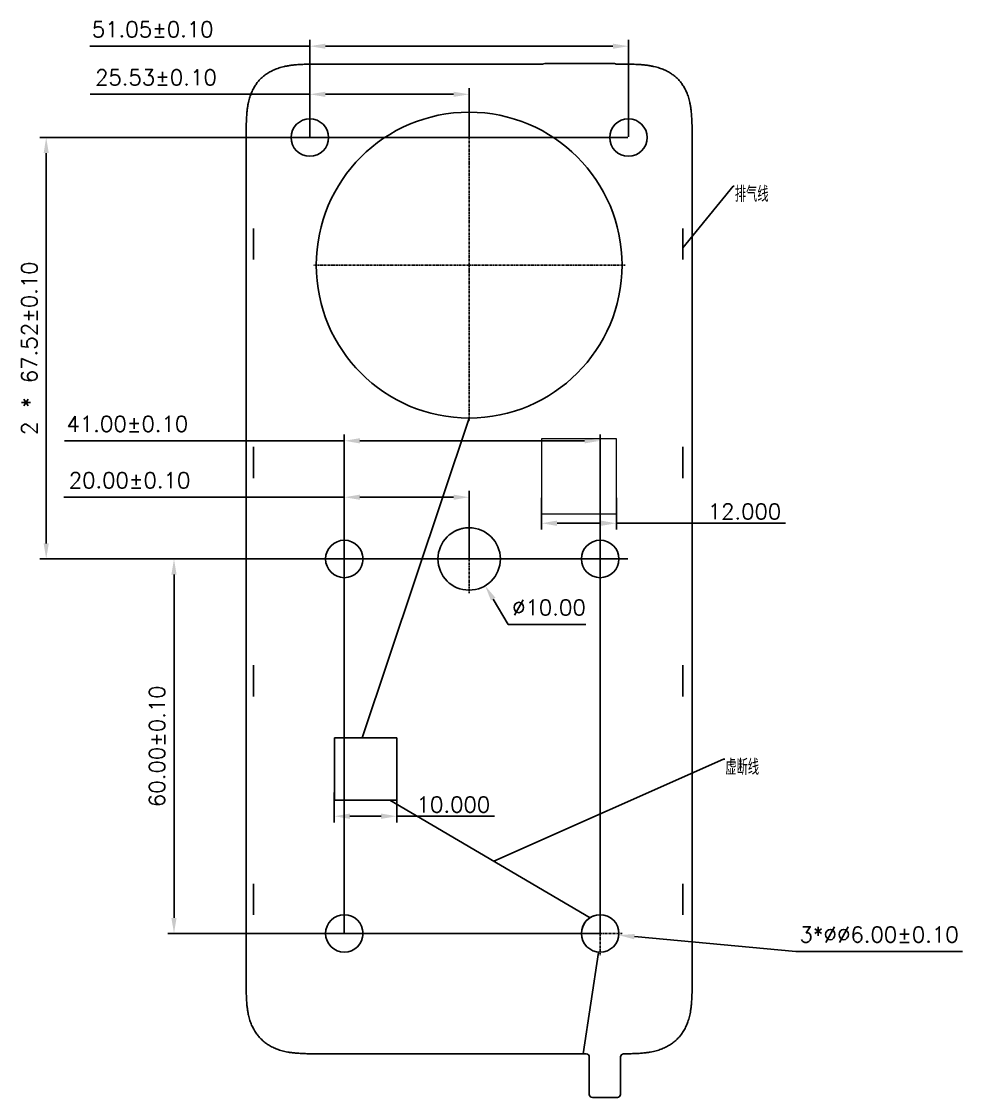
# Model space of a CAD drawing. Header units: inches. Extents: x 21648 to 23685, y -12414 to -11117.
# Drawn here: x 23362.1 to 23512.9, y -11511.7 to -11339.3 of the extents above; entities that cross this region are included whole.
import ezdxf

# ---------------------------------------------------------------- set-up
doc = ezdxf.new("R2010")
doc.units = ezdxf.units.IN
doc.linetypes.add('CENTER', pattern=[0.6, 0.375, -0.075, 0.075, -0.075])
for name, color, linetype in [('QT-AC169-BATT-COCENTERLINE！中心线层', 7, 'Continuous'), ('QT-AC169-BATT-COVER-ADHDIM！尺寸线层', 7, 'Continuous'), ('QT-AC169-BATT-COVER-ADHTEXT！文字层', 7, 'Continuous'), ('QT-AC169-BATT-COVESOLIDLINE！实线层', 7, 'Continuous')]:
    doc.layers.add(name, color=color, linetype=linetype)
doc.styles.get("Standard").update_dxf_attribs({"font": 'txt.shx', "bigfont": 'gbcbig.shx'})
doc.dimstyles.new('DIMSTYLE_3', dxfattribs={"dimtxt": 2.5, "dimasz": 2.5, "dimexe": 1, "dimexo": 0.1, "dimtad": 1, "dimzin": 0, "dimdsep": 46, "dimtxsty": 'Standard', "dimblk": '_FILLED', "dimblk1": '_FILLED', "dimblk2": '_FILLED', "dimcen": 0.09, "dimazin": 0, "dimtp": 0.05, "dimtm": 0.05, "dimtfac": 1, "dimtofl": 0, "dimtmove": 0, "dimatfit": 1, "dimldrblk": '_FILLED', "dimfxl": 0, "dimtolj": 1, "dimtzin": 0, "dimarcsym": 0})
doc.dimstyles.new('DIMSTYLE_4', dxfattribs={"dimtxt": 2.5, "dimasz": 2.5, "dimexe": 1, "dimexo": 0.1, "dimtad": 1, "dimzin": 0, "dimdsep": 46, "dimtxsty": 'Standard', "dimblk": '_FILLED', "dimblk1": '_FILLED', "dimblk2": '_FILLED', "dimcen": 0.09, "dimazin": 0, "dimtol": 1, "dimtp": 0.1, "dimtm": 0.1, "dimtfac": 1, "dimtofl": 0, "dimtmove": 0, "dimatfit": 3, "dimldrblk": '_FILLED', "dimfxl": 0, "dimtolj": 1, "dimtzin": 0, "dimarcsym": 0})
doc.dimstyles.new('DIMSTYLE_5', dxfattribs={"dimtxt": 2.5, "dimasz": 2.5, "dimexe": 1, "dimexo": 0.1, "dimtad": 1, "dimzin": 0, "dimdsep": 46, "dimtxsty": 'Standard', "dimcen": 0.09, "dimadec": 3, "dimazin": 0, "dimtol": 1, "dimtp": 0.1, "dimtm": 0.1, "dimtfac": 1, "dimtofl": 0, "dimtmove": 0, "dimatfit": 3, "dimfxl": 0, "dimtolj": 1, "dimtzin": 0, "dimarcsym": 0})
doc.dimstyles.new('DIMSTYLE_6', dxfattribs={"dimtxt": 2.5, "dimasz": 2.5, "dimexe": 1, "dimexo": 0.1, "dimtad": 1, "dimzin": 0, "dimdsep": 46, "dimtxsty": 'Standard', "dimblk": '_FILLED', "dimblk1": '_FILLED', "dimblk2": '_FILLED', "dimcen": 0.09, "dimadec": 3, "dimazin": 0, "dimtp": 0.05, "dimtm": 0.05, "dimtfac": 1, "dimtofl": 0, "dimtmove": 0, "dimatfit": 3, "dimldrblk": '_FILLED', "dimfxl": 0, "dimtolj": 1, "dimtzin": 0, "dimarcsym": 0})
doc.dimstyles.get("Standard").update_dxf_attribs({"dimtxt": 0.18, "dimasz": 0.18, "dimexe": 0.18, "dimexo": 0, "dimgap": 0.09, "dimtad": 0, "dimtih": 1, "dimtoh": 1, "dimdec": 4, "dimzin": 0, "dimdsep": 46, "dimtxsty": 'Standard', "dimcen": 0.09, "dimadec": 0, "dimazin": 0, "dimtfac": 1, "dimtdec": 4, "dimtofl": 0, "dimtmove": 0, "dimatfit": 3, "dimfxl": 0, "dimtolj": 1, "dimtzin": 0, "dimarcsym": 0})

# ---------------------------------------------------------------- blocks, each defined once
blk = doc.blocks.new('_FILLED')
at = {"color": 0, "linetype": 'ByBlock'}
blk.add_solid([(0, 0), (-1, 0.17), (-1, -0.17)], dxfattribs=at)
blk = doc.blocks.new('*D358')
at = {"layer": 'Defpoints', "color": 0, "linetype": 'Continuous'}
for p in [(23431.27, -11421.09), (23436.4, -11429.67)]:
    blk.add_point(p, dxfattribs=at)
at = {"layer": 'QT-AC169-BATT-COVER-ADHDIM！尺寸线层', "color": 0, "linetype": 'Continuous', "lineweight": -2}
for p, q in [((23433.74, -11425.38), (23433.92, -11425.38)), ((23433.83, -11425.47), (23433.83, -11425.29)), ((23437.68, -11431.82), (23440.1, -11435.87)), ((23440.1, -11435.87), (23452.51, -11435.87))]:
    blk.add_line(p, q, dxfattribs=at)
at = {"layer": 'QT-AC169-BATT-COVER-ADHDIM！尺寸线层', "color": 0, "linetype": 'Continuous', "lineweight": -2, "xscale": 2.5, "yscale": 2.5, "zscale": 2.5, "rotation": 120.8737469676229}
blk.add_blockref('_FILLED', (23436.4, -11429.67), dxfattribs=at)
at = {"layer": 'QT-AC169-BATT-COVER-ADHDIM！尺寸线层', "color": 0, "linetype": 'Continuous', "insert": (23440.73, -11431.91), "char_height": 2.5, "attachment_point": 1, "line_spacing_factor": 0.9}
blk.add_mtext('\\A1;%%c10.00', dxfattribs=at)
blk = doc.blocks.new('*D359')
at = {"layer": 'Defpoints', "color": 0, "linetype": 'Continuous'}
for p in [(23451.85, -11485.1), (23457.82, -11485.66)]:
    blk.add_point(p, dxfattribs=at)
at = {"layer": 'QT-AC169-BATT-COVER-ADHDIM！尺寸线层', "color": 0, "linetype": 'Continuous', "lineweight": -2}
for p, q in [((23454.74, -11485.38), (23454.92, -11485.38)), ((23454.83, -11485.47), (23454.83, -11485.29)), ((23486.16, -11488.27), (23460.31, -11485.89)), ((23512.89, -11488.27), (23486.16, -11488.27))]:
    blk.add_line(p, q, dxfattribs=at)
at = {"layer": 'QT-AC169-BATT-COVER-ADHDIM！尺寸线层', "color": 0, "linetype": 'Continuous', "lineweight": -2, "xscale": 2.5, "yscale": 2.5, "zscale": 2.5, "rotation": 174.7269698173931}
blk.add_blockref('_FILLED', (23457.82, -11485.66), dxfattribs=at)
at = {"layer": 'QT-AC169-BATT-COVER-ADHDIM！尺寸线层', "color": 0, "linetype": 'Continuous', "insert": (23486.78, -11484.31), "char_height": 2.5, "attachment_point": 1, "line_spacing_factor": 0.9}
blk.add_mtext('\\A1;3*%%c∅6.00±0.10', dxfattribs=at)
blk = doc.blocks.new('*D360')
at = {"layer": 'Defpoints', "color": 0, "linetype": 'Continuous'}
for p in [(23413.83, -11415.49), (23413.83, -11425.38), (23433.83, -11425.38)]:
    blk.add_point(p, dxfattribs=at)
at = {"layer": 'QT-AC169-BATT-COVER-ADHDIM！尺寸线层', "color": 0, "linetype": 'Continuous', "lineweight": -2}
for p, q in [((23413.83, -11425.28), (23413.83, -11414.49)), ((23433.83, -11425.28), (23433.83, -11414.49)), ((23413.83, -11415.49), (23368.86, -11415.49)), ((23431.33, -11415.49), (23416.33, -11415.49))]:
    blk.add_line(p, q, dxfattribs=at)
at = {"layer": 'QT-AC169-BATT-COVER-ADHDIM！尺寸线层', "color": 0, "linetype": 'Continuous'}
for points in [[(23416.33, -11415.08), (23416.33, -11415.91), (23413.83, -11415.49)], [(23431.33, -11415.08), (23431.33, -11415.91), (23433.83, -11415.49)]]:
    blk.add_solid(points, dxfattribs=at)
at = {"layer": 'QT-AC169-BATT-COVER-ADHDIM！尺寸线层', "color": 0, "linetype": 'Continuous', "insert": (23389.16, -11411.53), "char_height": 2.5, "attachment_point": 3, "line_spacing_factor": 0.9}
blk.add_mtext('\\A1;20.00±0.10', dxfattribs=at)
blk = doc.blocks.new('*D361')
at = {"layer": 'Defpoints', "color": 0, "linetype": 'Continuous'}
for p in [(23454.83, -11406.45), (23413.83, -11485.38), (23454.83, -11485.38)]:
    blk.add_point(p, dxfattribs=at)
at = {"layer": 'QT-AC169-BATT-COVER-ADHDIM！尺寸线层', "color": 0, "linetype": 'Continuous', "lineweight": -2}
for p, q in [((23413.83, -11406.45), (23368.99, -11406.45)), ((23413.83, -11485.28), (23413.83, -11405.45)), ((23452.33, -11406.45), (23416.33, -11406.45)), ((23454.83, -11485.28), (23454.83, -11405.45))]:
    blk.add_line(p, q, dxfattribs=at)
at = {"layer": 'QT-AC169-BATT-COVER-ADHDIM！尺寸线层', "color": 0, "linetype": 'Continuous'}
for points in [[(23416.33, -11406.03), (23416.33, -11406.87), (23413.83, -11406.45)], [(23452.33, -11406.03), (23452.33, -11406.87), (23454.83, -11406.45)]]:
    blk.add_solid(points, dxfattribs=at)
at = {"layer": 'QT-AC169-BATT-COVER-ADHDIM！尺寸线层', "color": 0, "linetype": 'Continuous', "insert": (23388.82, -11402.49), "char_height": 2.5, "attachment_point": 3, "line_spacing_factor": 0.9}
blk.add_mtext('\\A1;41.00±0.10', dxfattribs=at)
blk = doc.blocks.new('*D362')
at = {"layer": 'Defpoints', "color": 0, "linetype": 'Continuous'}
for p in [(23433.83, -11425.38), (23386.54, -11485.38), (23454.83, -11485.38)]:
    blk.add_point(p, dxfattribs=at)
at = {"layer": 'QT-AC169-BATT-COVER-ADHDIM！尺寸线层', "color": 0, "linetype": 'Continuous', "lineweight": -2}
for p, q in [((23433.73, -11425.38), (23385.54, -11425.38)), ((23386.54, -11427.88), (23386.54, -11482.88)), ((23454.73, -11485.38), (23385.54, -11485.38))]:
    blk.add_line(p, q, dxfattribs=at)
at = {"layer": 'QT-AC169-BATT-COVER-ADHDIM！尺寸线层', "color": 0, "linetype": 'Continuous'}
for points in [[(23386.12, -11427.88), (23386.95, -11427.88), (23386.54, -11425.38)], [(23386.12, -11482.88), (23386.95, -11482.88), (23386.54, -11485.38)]]:
    blk.add_solid(points, dxfattribs=at)
at = {"layer": 'QT-AC169-BATT-COVER-ADHDIM！尺寸线层', "color": 0, "linetype": 'Continuous', "insert": (23382.58, -11455.38), "char_height": 2.5, "attachment_point": 2, "rotation": 90, "line_spacing_factor": 0.9}
blk.add_mtext('\\A1;60.00±0.10', dxfattribs=at)
blk = doc.blocks.new('*D370')
at = {"layer": 'Defpoints', "color": 0, "linetype": 'Continuous'}
for p in [(23412.23, -11462.69), (23422.23, -11462.69), (23422.23, -11466.6)]:
    blk.add_point(p, dxfattribs=at)
at = {"layer": 'QT-AC169-BATT-COVER-ADHDIM！尺寸线层', "color": 0, "linetype": 'Continuous', "lineweight": -2}
for p, q in [((23412.23, -11462.79), (23412.23, -11467.6)), ((23422.23, -11462.79), (23422.23, -11467.6)), ((23414.73, -11466.6), (23419.73, -11466.6)), ((23422.23, -11466.6), (23437.89, -11466.6))]:
    blk.add_line(p, q, dxfattribs=at)
at = {"layer": 'QT-AC169-BATT-COVER-ADHDIM！尺寸线层', "color": 0, "linetype": 'Continuous', "lineweight": -2, "xscale": 2.5, "yscale": 2.5, "zscale": 2.5, "rotation": 180}
blk.add_blockref('_FILLED', (23412.23, -11466.6), dxfattribs=at)
at = {"layer": 'QT-AC169-BATT-COVER-ADHDIM！尺寸线层', "color": 0, "linetype": 'Continuous', "lineweight": -2, "xscale": 2.5, "yscale": 2.5, "zscale": 2.5}
blk.add_blockref('_FILLED', (23422.23, -11466.6), dxfattribs=at)
at = {"layer": 'QT-AC169-BATT-COVER-ADHDIM！尺寸线层', "color": 0, "linetype": 'Continuous', "insert": (23431.31, -11464.73), "char_height": 2.5, "attachment_point": 5}
blk.add_mtext('\\A1;10.000', dxfattribs=at)
blk = doc.blocks.new('*D371')
at = {"layer": 'Defpoints', "color": 0, "linetype": 'Continuous'}
for p in [(23445.43, -11415.47), (23457.43, -11415.47), (23457.43, -11419.66)]:
    blk.add_point(p, dxfattribs=at)
at = {"layer": 'QT-AC169-BATT-COVER-ADHDIM！尺寸线层', "color": 0, "linetype": 'Continuous', "lineweight": -2}
for p, q in [((23445.43, -11415.57), (23445.43, -11420.66)), ((23457.43, -11415.57), (23457.43, -11420.66)), ((23447.93, -11419.66), (23454.93, -11419.66)), ((23457.43, -11419.66), (23484.53, -11419.66))]:
    blk.add_line(p, q, dxfattribs=at)
at = {"layer": 'QT-AC169-BATT-COVER-ADHDIM！尺寸线层', "color": 0, "linetype": 'Continuous', "lineweight": -2, "xscale": 2.5, "yscale": 2.5, "zscale": 2.5, "rotation": 180}
blk.add_blockref('_FILLED', (23445.43, -11419.66), dxfattribs=at)
at = {"layer": 'QT-AC169-BATT-COVER-ADHDIM！尺寸线层', "color": 0, "linetype": 'Continuous', "lineweight": -2, "xscale": 2.5, "yscale": 2.5, "zscale": 2.5}
blk.add_blockref('_FILLED', (23457.43, -11419.66), dxfattribs=at)
at = {"layer": 'QT-AC169-BATT-COVER-ADHDIM！尺寸线层', "color": 0, "linetype": 'Continuous', "insert": (23477.95, -11417.78), "char_height": 2.5, "attachment_point": 5}
blk.add_mtext('\\A1;12.000', dxfattribs=at)
blk = doc.blocks.new('*D372')
at = {"layer": 'Defpoints', "color": 0, "linetype": 'Continuous'}
for p in [(23366.06, -11357.86), (23459.36, -11357.86), (23459.36, -11425.38)]:
    blk.add_point(p, dxfattribs=at)
at = {"layer": 'QT-AC169-BATT-COVER-ADHDIM！尺寸线层', "color": 0, "linetype": 'Continuous', "lineweight": -2}
for p, q in [((23459.26, -11357.86), (23365.06, -11357.86)), ((23366.06, -11422.88), (23366.06, -11360.36)), ((23459.26, -11425.38), (23365.06, -11425.38))]:
    blk.add_line(p, q, dxfattribs=at)
at = {"layer": 'QT-AC169-BATT-COVER-ADHDIM！尺寸线层', "color": 0, "linetype": 'Continuous'}
for points in [[(23365.65, -11360.36), (23366.48, -11360.36), (23366.06, -11357.86)], [(23365.65, -11422.88), (23366.48, -11422.88), (23366.06, -11425.38)]]:
    blk.add_solid(points, dxfattribs=at)
at = {"layer": 'QT-AC169-BATT-COVER-ADHDIM！尺寸线层', "color": 0, "linetype": 'Continuous', "insert": (23362.11, -11391.62), "char_height": 2.5, "attachment_point": 2, "rotation": 90, "line_spacing_factor": 0.9}
blk.add_mtext('\\A1;2 * 67.52±0.10', dxfattribs=at)
blk = doc.blocks.new('*D373')
at = {"layer": 'Defpoints', "color": 0, "linetype": 'Continuous'}
for p in [(23408.31, -11350.94), (23408.31, -11357.86), (23433.83, -11357.86)]:
    blk.add_point(p, dxfattribs=at)
at = {"layer": 'QT-AC169-BATT-COVER-ADHDIM！尺寸线层', "color": 0, "linetype": 'Continuous', "lineweight": -2}
for p, q in [((23408.31, -11350.94), (23373.09, -11350.94)), ((23408.31, -11357.76), (23408.31, -11349.94)), ((23431.33, -11350.94), (23410.81, -11350.94)), ((23433.83, -11357.76), (23433.83, -11349.94))]:
    blk.add_line(p, q, dxfattribs=at)
at = {"layer": 'QT-AC169-BATT-COVER-ADHDIM！尺寸线层', "color": 0, "linetype": 'Continuous'}
for points in [[(23410.81, -11350.52), (23410.81, -11351.36), (23408.31, -11350.94)], [(23431.33, -11350.52), (23431.33, -11351.36), (23433.83, -11350.94)]]:
    blk.add_solid(points, dxfattribs=at)
at = {"layer": 'QT-AC169-BATT-COVER-ADHDIM！尺寸线层', "color": 0, "linetype": 'Continuous', "insert": (23393.39, -11346.98), "char_height": 2.5, "attachment_point": 3, "line_spacing_factor": 0.9}
blk.add_mtext('\\A1;25.53±0.10', dxfattribs=at)
blk = doc.blocks.new('*D374')
at = {"layer": 'Defpoints', "color": 0, "linetype": 'Continuous'}
for p in [(23459.36, -11343.23), (23408.31, -11357.86), (23459.36, -11357.86)]:
    blk.add_point(p, dxfattribs=at)
at = {"layer": 'QT-AC169-BATT-COVER-ADHDIM！尺寸线层', "color": 0, "linetype": 'Continuous', "lineweight": -2}
for p, q in [((23408.31, -11357.76), (23408.31, -11342.23)), ((23459.36, -11357.76), (23459.36, -11342.23)), ((23408.31, -11343.23), (23373.06, -11343.23)), ((23456.86, -11343.23), (23410.81, -11343.23))]:
    blk.add_line(p, q, dxfattribs=at)
at = {"layer": 'QT-AC169-BATT-COVER-ADHDIM！尺寸线层', "color": 0, "linetype": 'Continuous'}
for points in [[(23410.81, -11342.82), (23410.81, -11343.65), (23408.31, -11343.23)], [(23456.86, -11342.82), (23456.86, -11343.65), (23459.36, -11343.23)]]:
    blk.add_solid(points, dxfattribs=at)
at = {"layer": 'QT-AC169-BATT-COVER-ADHDIM！尺寸线层', "color": 0, "linetype": 'Continuous', "insert": (23392.88, -11339.28), "char_height": 2.5, "attachment_point": 3, "line_spacing_factor": 0.9}
blk.add_mtext('\\A1;51.05±0.10', dxfattribs=at)

msp = doc.modelspace()

# ---------------------------------------------------------------- linework, layer by layer
at = {"color": 6, "lineweight": 18}
msp.add_lwpolyline([(23445.4301, -11418.1288), (23457.4301, -11418.1288), (23457.4301, -11406.1288), (23445.4301, -11406.1288)], close=True, dxfattribs=at)
at = {"color": 6}
msp.add_circle((23413.833, -11485.3804), 3, dxfattribs=at)
at = {"color": 3, "linetype": 'Continuous'}
for centre, radius, end in [((23433.833, -11425.3804), 5, 117.153448), ((23454.833, -11485.3804), 3, 169.367478)]:
    msp.add_arc(centre, radius, 90, end, dxfattribs=at)
at = {"layer": 'QT-AC169-BATT-COCENTERLINE！中心线层', "color": 3, "linetype": 'CENTER'}
for p, q in [((23433.833, -11378.3044), (23433.833, -11353.3044)), ((23433.833, -11378.3044), (23408.833, -11378.3044)), ((23433.833, -11378.3044), (23433.833, -11403.3044)), ((23433.833, -11378.3044), (23458.833, -11378.3044)), ((23433.833, -11425.3804), (23433.833, -11419.8804)), ((23413.833, -11425.3804), (23413.833, -11421.8804)), ((23454.833, -11425.3804), (23454.833, -11421.8804)), ((23413.833, -11425.3804), (23410.333, -11425.3804)), ((23413.833, -11425.3804), (23413.833, -11428.8804)), ((23413.833, -11425.3804), (23417.333, -11425.3804)), ((23433.833, -11425.3804), (23428.333, -11425.3804)), ((23433.833, -11425.3804), (23433.833, -11430.8804)), ((23433.833, -11425.3804), (23439.333, -11425.3804)), ((23454.833, -11425.3804), (23451.333, -11425.3804)), ((23454.833, -11425.3804), (23458.333, -11425.3804)), ((23454.833, -11425.3804), (23454.833, -11428.8804)), ((23454.833, -11485.3804), (23454.833, -11481.8804)), ((23454.833, -11485.3804), (23451.333, -11485.3804)), ((23454.833, -11485.3804), (23458.333, -11485.3804)), ((23454.833, -11485.3804), (23454.833, -11488.8804))]:
    msp.add_line(p, q, dxfattribs=at)
at = {"layer": 'QT-AC169-BATT-COVESOLIDLINE！实线层', "color": 6, "linetype": 'Continuous'}
for p, q in [((23445.5805, -11346.1002), (23409.667, -11346.1002)), ((23446.119, -11346.0002), (23456.931, -11346.0002)), ((23457.999, -11346.1002), (23457.4695, -11346.1002)), ((23398.1028, -11357.6644), (23398.1028, -11493.0972)), ((23469.5632, -11493.0972), (23469.5632, -11357.6644)), ((23412.233, -11464.0144), (23412.233, -11454.0144)), ((23412.233, -11454.0144), (23422.233, -11454.0144)), ((23422.233, -11454.0144), (23422.233, -11464.0144)), ((23422.233, -11464.0144), (23412.233, -11464.0144)), ((23409.667, -11504.6614), (23452.583, -11504.6614)), ((23453.083, -11505.1614), (23453.083, -11511.1614)), ((23458.083, -11511.1614), (23458.083, -11505.1603)), ((23453.583, -11511.6614), (23457.583, -11511.6614))]:
    msp.add_line(p, q, dxfattribs=at)
at = {"layer": 'QT-AC169-BATT-COVESOLIDLINE！实线层', "color": 4, "linetype": 'Continuous'}
for p, q in [((23399.3028, -11372.4144), (23399.3028, -11377.4144)), ((23468.0632, -11377.4144), (23468.0632, -11372.4144)), ((23416.6974, -11454.0144), (23433.833, -11402.8044)), ((23399.3028, -11407.4144), (23399.3028, -11412.4144)), ((23468.0632, -11412.4144), (23468.0632, -11407.4144)), ((23399.3028, -11442.4144), (23399.3028, -11447.4144)), ((23468.0632, -11447.4144), (23468.0632, -11442.4144)), ((23453.2487, -11482.8612), (23421.1041, -11464.0144)), ((23399.3028, -11477.4144), (23399.3028, -11482.4144)), ((23468.0632, -11482.4144), (23468.0632, -11477.4144)), ((23452.083, -11504.6676), (23454.5807, -11488.4092))]:
    msp.add_line(p, q, dxfattribs=at)
at = {"layer": 'QT-AC169-BATT-COVESOLIDLINE！实线层', "color": 6, "linetype": 'Continuous'}
for centre, radius in [((23408.308, -11357.8644), 3), ((23433.833, -11378.3044), 24.5), ((23459.358, -11357.8644), 3), ((23433.833, -11425.3804), 5), ((23413.833, -11425.3804), 3), ((23454.833, -11425.3804), 3), ((23454.833, -11485.3804), 3)]:
    msp.add_circle(centre, radius, dxfattribs=at)
for centre, radius, start, end in [((23445.5805, -11345.6002), 0.5, 270, 291.03947), ((23446.119, -11347.0002), 1, 90, 111.03947), ((23456.931, -11347.0002), 1, 68.96053, 90), ((23457.4695, -11345.6002), 0.5, 248.96053, 270), ((23452.583, -11505.1614), 0.5, 0, 90), ((23458.583, -11505.1603), 0.5, 90.242402, 180), ((23453.583, -11511.1614), 0.5, 180, 270), ((23457.583, -11511.1614), 0.5, 270, 0)]:
    msp.add_arc(centre, radius, start, end, dxfattribs=at)
for points in [[(23409.667, -11346.1002), (23409.3121, -11346.1002), (23408.5835, -11346.1013), (23407.615, -11346.1186), (23406.7367, -11346.1567), (23405.9739, -11346.214), (23405.3111, -11346.2888), (23404.7402, -11346.3779), (23404.2377, -11346.4788), (23403.7829, -11346.5918), (23403.3668, -11346.716), (23402.9752, -11346.8532), (23402.5993, -11347.0056), (23402.242, -11347.1711), (23401.9044, -11347.3479), (23401.5874, -11347.5344), (23401.2911, -11347.7293), (23401.0156, -11347.9312), (23400.7596, -11348.1396), (23400.5244, -11348.3523), (23400.3043, -11348.5731), (23400.0906, -11348.8109), (23399.8826, -11349.068), (23399.6815, -11349.3441), (23399.4885, -11349.6396), (23399.3048, -11349.9541), (23399.1319, -11350.2869), (23398.9715, -11350.6368), (23398.8253, -11351.0019), (23398.6947, -11351.3798), (23398.5768, -11351.7829), (23398.469, -11352.2272), (23398.3724, -11352.7228), (23398.2871, -11353.2919), (23398.216, -11353.9542), (23398.1617, -11354.714), (23398.1239, -11355.5826), (23398.1049, -11356.5506), (23398.1028, -11357.3014), (23398.1028, -11357.6644)], [(23469.5632, -11357.6644), (23469.5632, -11357.3096), (23469.5612, -11356.5795), (23469.5431, -11355.6163), (23469.5059, -11354.7422), (23469.4522, -11353.9794), (23469.3817, -11353.3137), (23469.2968, -11352.7417), (23469.2007, -11352.2439), (23469.0933, -11351.7981), (23468.9757, -11351.3939), (23468.8457, -11351.0154), (23468.7001, -11350.6499), (23468.5402, -11350.2995), (23468.3678, -11349.9661), (23468.1845, -11349.6509), (23467.9918, -11349.3548), (23467.7911, -11349.078), (23467.5834, -11348.8203), (23467.3699, -11348.5817), (23467.1502, -11348.3605), (23466.9157, -11348.1477), (23466.6606, -11347.9391), (23466.3859, -11347.737), (23466.0905, -11347.5418), (23465.7743, -11347.355), (23465.4376, -11347.1778), (23465.0811, -11347.0119), (23464.706, -11346.859), (23464.3152, -11346.7211), (23463.9004, -11346.5966), (23463.4473, -11346.4831), (23462.9472, -11346.3817), (23462.3796, -11346.2922), (23461.7211, -11346.2167), (23460.9622, -11346.1587), (23460.0911, -11346.1198), (23459.1167, -11346.1015), (23458.3636, -11346.1002), (23457.999, -11346.1002)], [(23398.1028, -11493.0972), (23398.1028, -11493.4499), (23398.1045, -11494.1753), (23398.1228, -11495.134), (23398.1611, -11496.003), (23398.217, -11496.7591), (23398.29, -11497.4178), (23398.3769, -11497.9831), (23398.4749, -11498.4757), (23398.584, -11498.918), (23398.7032, -11499.3189), (23398.8344, -11499.6937), (23398.9816, -11500.0568), (23399.1443, -11500.4078), (23399.3207, -11500.744), (23399.5094, -11501.0641), (23399.7088, -11501.3671), (23399.9177, -11501.6521), (23400.1351, -11501.9193), (23400.359, -11502.1675), (23400.5913, -11502.4), (23400.8395, -11502.6241), (23401.1068, -11502.8419), (23401.3922, -11503.0513), (23401.6957, -11503.2514), (23402.0165, -11503.4408), (23402.3533, -11503.6179), (23402.7049, -11503.7812), (23403.0683, -11503.9289), (23403.4431, -11504.0604), (23403.8432, -11504.1796), (23404.2834, -11504.2886), (23404.7731, -11504.3864), (23405.3345, -11504.473), (23405.9885, -11504.5458), (23406.7399, -11504.6017), (23407.6007, -11504.6402), (23408.5614, -11504.6594), (23409.3067, -11504.6614), (23409.667, -11504.6614)]]:
    msp.add_open_spline(points, degree=3, dxfattribs=at)
msp.add_open_spline([(23458.5809, -11504.6603), (23458.7405, -11504.6596), (23459.2483, -11504.6562), (23460.0296, -11504.6413), (23460.8964, -11504.6035), (23461.6512, -11504.5482), (23462.3089, -11504.476), (23462.8734, -11504.3898), (23463.3653, -11504.2925), (23463.8072, -11504.1839), (23464.2085, -11504.0651), (23464.584, -11503.9341), (23464.9478, -11503.787), (23465.2999, -11503.6242), (23465.6373, -11503.4476), (23465.9587, -11503.2587), (23466.2628, -11503.0589), (23466.5489, -11502.8498), (23466.8169, -11502.6324), (23467.0658, -11502.4084), (23467.2985, -11502.1764), (23467.5227, -11501.9288), (23467.7403, -11501.6624), (23467.9495, -11501.378), (23468.1494, -11501.0757), (23468.3385, -11500.7562), (23468.5154, -11500.4205), (23468.6786, -11500.0701), (23468.8265, -11499.7074), (23468.9582, -11499.3332), (23469.0777, -11498.9336), (23469.1873, -11498.4929), (23469.2857, -11498.0025), (23469.373, -11497.4404), (23469.4466, -11496.7854), (23469.5032, -11496.0326), (23469.5421, -11495.1697), (23469.5613, -11494.2059), (23469.5632, -11493.4586), (23469.5632, -11493.0972)], degree=3, knots=[0.014811982, 0.014811982, 0.014811982, 0.014811982, 0.027027027, 0.054054054, 0.081081081, 0.108108108, 0.135135135, 0.162162162, 0.189189189, 0.216216216, 0.243243243, 0.27027027, 0.297297297, 0.324324324, 0.351351351, 0.378378378, 0.405405405, 0.432432432, 0.45945946, 0.486486486, 0.513513513, 0.54054054, 0.567567568, 0.594594595, 0.621621622, 0.648648649, 0.675675676, 0.702702703, 0.72972973, 0.756756757, 0.783783784, 0.810810811, 0.837837838, 0.864864865, 0.891891892, 0.918918919, 0.945945946, 0.972972973, 1, 1, 1, 1], dxfattribs=at)

# ---------------------------------------------------------------- texts
at = {"layer": 'QT-AC169-BATT-COVER-ADHTEXT！文字层', "color": 3, "linetype": 'Continuous', "char_height": 2.5, "width": 10.986328, "attachment_point": 1, "line_spacing_factor": 0.9}
for s, insert in [('排气线', (23476.4099, -11365.6774)), ('虚断线', (23474.8874, -11457.4754))]:
    msp.add_mtext(s, dxfattribs=dict(at, insert=insert))

# ---------------------------------------------------------------- dimensions: what is measured, and where the dimension line sits
at = {"layer": 'QT-AC169-BATT-COVER-ADHDIM！尺寸线层', "color": 3, "linetype": 'Continuous'}
for base, p1, p2, picture, middle in [((23459.358, -11343.2346), (23408.308, -11357.8644), (23459.358, -11357.8644), '*D374', (23383.2829, -11343.2346)), ((23454.833, -11406.4494), (23413.833, -11485.3804), (23454.833, -11485.3804), '*D361', (23379.2186, -11406.4494))]:
    dim = msp.add_linear_dim(base=base, p1=p1, p2=p2, dimstyle='DIMSTYLE_5', dxfattribs=at)
    dim.commit()
    dim.dimension.update_dxf_attribs({"geometry": picture, "text_midpoint": middle, "dimtype": 160})
for base, p1, p2, angle, picture, middle in [((23408.307997057, -11350.9408478407), (23433.832997057, -11357.8643838712), (23408.307997057, -11357.8643838712), 180, '*D373', (23383.5533426517, -11350.9408478407)), ((23413.833, -11415.4929), (23433.833, -11425.3804), (23413.833, -11425.3804), 180, '*D360', (23379.3209, -11415.4929)), ((23386.5351, -11485.3804), (23433.833, -11425.3804), (23454.833, -11485.3804), 270, '*D362', (23386.5351, -11455.3804))]:
    dim = msp.add_linear_dim(base=base, p1=p1, p2=p2, angle=angle, dimstyle='DIMSTYLE_5', dxfattribs=at)
    dim.commit()
    dim.dimension.update_dxf_attribs({"geometry": picture, "text_midpoint": middle, "dimtype": 160})
dim = msp.add_linear_dim(base=(23366.0638, -11357.8644), p1=(23459.358, -11425.3804), p2=(23459.358, -11357.8644), angle=90, text='2 * <>', dimstyle='DIMSTYLE_5', dxfattribs=at)
dim.commit()
dim.dimension.update_dxf_attribs({"geometry": '*D372', "text_midpoint": (23366.0638, -11391.6224), "dimtype": 160})
dim = msp.add_linear_dim(base=(23457.4301, -11419.6582), p1=(23445.4301, -11415.4684), p2=(23457.4301, -11415.4684), dimstyle='DIMSTYLE_6', override={"dimdec": 3}, dxfattribs=at)
dim.commit()
dim.dimension.update_dxf_attribs({"geometry": '*D371', "text_midpoint": (23477.9549, -11419.6582), "dimtype": 160})
for p1, p2, text, dimstyle, override, picture, middle in [((23431.2673, -11421.0889), (23436.3987, -11429.6719), '%%c<>', 'DIMSTYLE_3', {"dimtih": 1, "dimtoh": 1, "dimpost": '<>'}, '*D358', (23446.622, -11435.8696)), ((23451.8457, -11485.1047), (23457.8203, -11485.6561), '3*%%c<>', 'DIMSTYLE_4', {"dimtih": 1, "dimtoh": 1}, '*D359', (23486.1578, -11488.2714))]:
    dim = msp.add_diameter_dim_2p(p1=p1, p2=p2, text=text, dimstyle=dimstyle, override=override, dxfattribs=at)
    dim.commit()
    dim.dimension.update_dxf_attribs({"geometry": picture, "text_midpoint": middle, "dimtype": 163})
dim = msp.add_linear_dim(base=(23422.233, -11466.6006), p1=(23412.233, -11462.6878), p2=(23422.233, -11462.6878), dimstyle='DIMSTYLE_6', override={"dimdec": 3}, dxfattribs=at)
dim.commit()
dim.dimension.update_dxf_attribs({"geometry": '*D370', "text_midpoint": (23431.3104, -11464.7256)})

# ---------------------------------------------------------------- leaders
at = {"layer": 'QT-AC169-BATT-COVER-ADHTEXT！文字层', "color": 3, "linetype": 'Continuous', "annotation_type": 0, "has_hookline": 1, "hookline_direction": 0}
for points, text_width in [([(23468.0632, -11375.5111), (23476.1399, -11365.6774), (23476.3199, -11365.6774)], 5.2665), ([(23437.7943, -11473.8001), (23474.6174, -11457.4754), (23474.7974, -11457.4754)], 5.3217)]:
    msp.add_leader(points, dimstyle='Standard', override={"dimtad": 0}, dxfattribs=dict(at, text_width=text_width))

doc.saveas('drawing.dxf')
